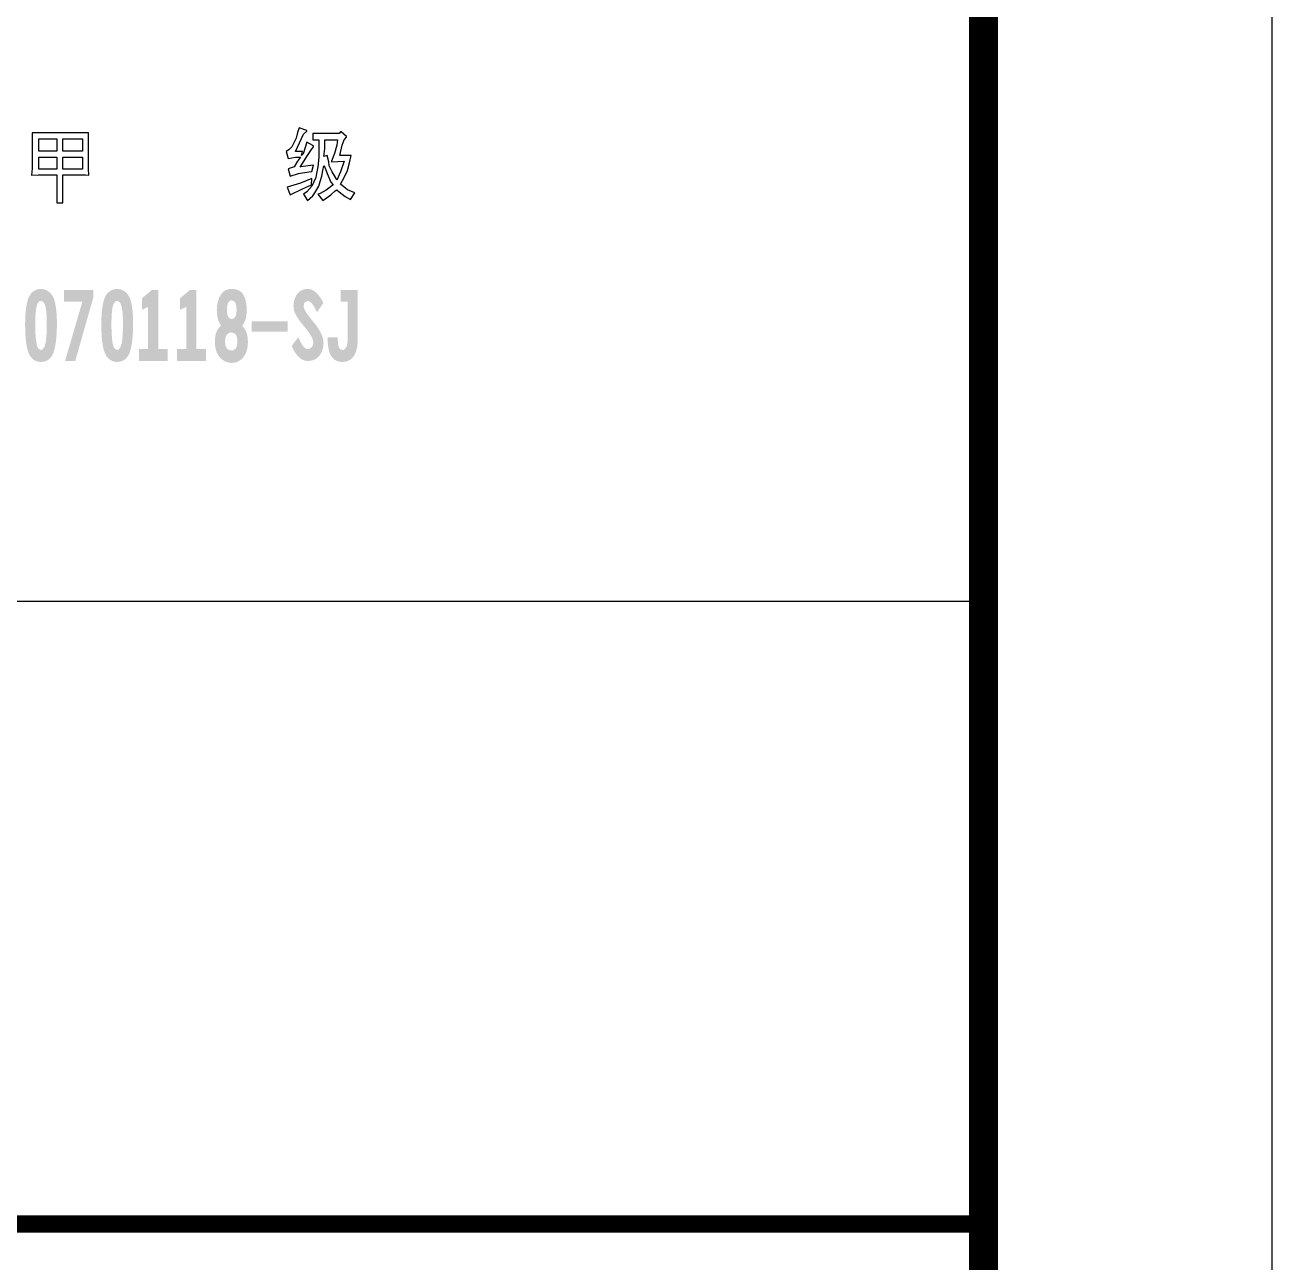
# Model space of a CAD drawing. Extents: x 1417642 to 3570900, y 124798 to 1191112.
# Drawn here: x 1611861 to 1618342, y 365419 to 371847 of the extents above; entities that cross this region are included whole.
import ezdxf

# ---------------------------------------------------------------- set-up
doc = ezdxf.new("R2010")
doc.units = 0
doc.header["$LTSCALE"] = 1000
doc.header["$MEASUREMENT"] = 0
doc.layers.add('PUB_TITLE', color=4, linetype='CONTINUOUS')
doc.layers.add('图戳', color=211, linetype='CONTINUOUS')

msp = doc.modelspace()

# ---------------------------------------------------------------- hatches: boundary and pattern name
at = {"layer": '图戳'}
h = msp.add_hatch(color=256, dxfattribs=at)
h.paths.add_polyline_path([(1612025.6, 370345), (1612023.7, 370366.8), (1612021, 370386.3), (1612017.5, 370403.7), (1612013.3, 370418.9), (1612008.2, 370431.7), (1612002.5, 370442.3), (1612002.1, 370442.9), (1611990.5, 370456.4), (1611977.4, 370466.4), (1611962.9, 370472.6), (1611946.8, 370475.1), (1611944.3, 370475.3), (1611927.7, 370473.4), (1611912.9, 370467.8), (1611899.7, 370458.7), (1611888.3, 370445.8), (1611887.2, 370443.8), (1611881.6, 370433.4), (1611876.6, 370420.9), (1611872.3, 370406), (1611868.8, 370388.8), (1611866.1, 370369.5), (1611864, 370348.1), (1611862.7, 370324.3), (1611862.1, 370298.2), (1611862.1, 370291.9), (1611862.3, 370265.6), (1611863.2, 370241.3), (1611864.8, 370218.9), (1611867.1, 370198.6), (1611870, 370180.4), (1611873.5, 370164), (1611877.5, 370149.7), (1611882.2, 370137.6), (1611885.6, 370130.6), (1611895.9, 370116.5), (1611908, 370106.1), (1611922.3, 370099.2), (1611938.3, 370095.9), (1611944.3, 370095.7), (1611960.9, 370097.4), (1611975.8, 370102.8), (1611988.4, 370111.9), (1611999.2, 370124.6), (1612006.3, 370137), (1612010.9, 370149.4), (1612015, 370163.5), (1612018.5, 370179.3), (1612021.4, 370196.9), (1612023.7, 370216.2), (1612025.4, 370237.4), (1612026.6, 370260.4), (1612027.2, 370284.9), (1612027.2, 370294.6), (1612026.8, 370320.8)])
h.paths.add_polyline_path([(1611973.7, 370331.4), (1611974.5, 370306.3), (1611974.6, 370294.6), (1611974.3, 370267.7), (1611973.3, 370244), (1611971.9, 370223.1), (1611969.8, 370205.4), (1611967.1, 370190.5), (1611963.8, 370178.5), (1611962.9, 370176.2), (1611952.8, 370160.8), (1611944.3, 370157.5), (1611931.8, 370164.4), (1611926.2, 370173.9), (1611922.7, 370185.3), (1611920, 370199.6), (1611917.7, 370216.7), (1611916.1, 370237), (1611915, 370260.2), (1611914.6, 370286.3), (1611914.6, 370291.9), (1611915, 370318.5), (1611915.9, 370341.9), (1611917.9, 370361.8), (1611920.4, 370378.4), (1611923.5, 370391.7), (1611925.8, 370398.3), (1611936.6, 370411.6), (1611944.3, 370413.3), (1611957.1, 370406.6), (1611962.9, 370396.9), (1611966.9, 370385.9), (1611970, 370371.4), (1611972.3, 370353.3)], flags=16)
for points in [[(1612217, 370470.3), (1612063.5, 370470.3), (1612063.5, 370408.3), (1612159.4, 370408.3), (1612069.7, 370100.7), (1612122.4, 370100.7), (1612217, 370432.4)], [(1612553.9, 370470.3), (1612520.9, 370470.3), (1612520.9, 370468.9), (1612518.2, 370468.9), (1612518.2, 370467.6), (1612515.1, 370465.3), (1612515.1, 370464.7), (1612468.8, 370426.1), (1612468.8, 370367), (1612501.2, 370381.5), (1612501.2, 370162.5), (1612453.7, 370162.5), (1612453.7, 370100.7), (1612603.4, 370100.7), (1612603.4, 370162.5), (1612553.9, 370162.5)], [(1612751.9, 370470.3), (1612719, 370470.3), (1612719, 370468.9), (1612716.3, 370468.9), (1612716.3, 370467.6), (1612713.2, 370465.3), (1612713.2, 370464.7), (1612666.7, 370426.1), (1612666.7, 370367), (1612699.3, 370381.5), (1612699.3, 370162.5), (1612651.6, 370162.5), (1612651.6, 370100.7), (1612801.3, 370100.7), (1612801.3, 370162.5), (1612751.9, 370162.5)], [(1613390.4, 370438.4), (1613378.8, 370451.9), (1613366.9, 370462.4), (1613354.5, 370469.9), (1613341.8, 370474.1), (1613330.8, 370475.3), (1613314, 370473.6), (1613298.9, 370468.4), (1613285.6, 370459.3), (1613274.4, 370446.9), (1613265.7, 370431.3), (1613259.9, 370414.1), (1613257, 370395.4), (1613256.6, 370384.2), (1613257.8, 370371.4), (1613261.4, 370357.7), (1613267.8, 370343), (1613276.5, 370327.4), (1613287.7, 370310.8), (1613301.4, 370293.2), (1613313.8, 370278.5), (1613329.4, 370259), (1613342, 370241.3), (1613351, 370225.4), (1613357.2, 370211.3), (1613359.9, 370199), (1613360.1, 370194.9), (1613355.3, 370177.7), (1613352.8, 370173.9), (1613340.2, 370164), (1613330.4, 370162.5), (1613320.5, 370165.2), (1613310.3, 370173.5), (1613300.1, 370187), (1613289.8, 370206.1), (1613281.7, 370224.5), (1613247, 370178.5), (1613256.8, 370158.2), (1613267.4, 370141.1), (1613278.4, 370127), (1613290, 370115.8), (1613302.4, 370107.6), (1613314.9, 370102.6), (1613328.3, 370100.7), (1613330.4, 370100.7), (1613347.9, 370102.2), (1613363.6, 370106.9), (1613377.3, 370114.8), (1613389.1, 370126), (1613389.7, 370126.6), (1613399.7, 370141.2), (1613407, 370157.5), (1613411.3, 370175.4), (1613412.8, 370194.9), (1613411.7, 370208.8), (1613408.2, 370223.5), (1613402.6, 370239), (1613394.7, 370255), (1613384.4, 370271.8), (1613372.1, 370289.4), (1613359.3, 370305), (1613342.2, 370326), (1613328.4, 370344.2), (1613318.4, 370359.6), (1613312, 370372.2), (1613309.3, 370382), (1613309.1, 370384.2), (1613313.2, 370402.7), (1613315.3, 370405.6), (1613330, 370413.5), (1613340.4, 370410.4), (1613350.7, 370401.9), (1613361.3, 370387.6), (1613372.3, 370367.8), (1613378.3, 370355), (1613412.4, 370401.9), (1613401.6, 370421.8)], [(1613591.1, 370470.3), (1613501.3, 370470.3), (1613501.3, 370408.3), (1613538.5, 370408.3), (1613538.5, 370223.1), (1613537.6, 370200.1), (1613534.7, 370182.4), (1613532, 370173.9), (1613521.3, 370160.4), (1613510.9, 370157.5), (1613497.6, 370163.5), (1613491.2, 370175.8), (1613488.1, 370190.9), (1613486.8, 370211.1), (1613486.6, 370223.1), (1613434.1, 370223.1), (1613434.5, 370200.5), (1613436.4, 370180.1), (1613439.5, 370161.5), (1613443.9, 370145.1), (1613448.4, 370133.9), (1613457.4, 370119.4), (1613468.6, 370108.4), (1613482.2, 370100.7), (1613498, 370096.6), (1613510.9, 370095.7), (1613528.1, 370097.4), (1613543.4, 370102.4), (1613556.7, 370110.9), (1613568.1, 370122.9), (1613572.1, 370128.9), (1613578.7, 370141.4), (1613583.9, 370156.7), (1613587.8, 370174.8), (1613590.1, 370195.5), (1613591.1, 370218.9), (1613591.1, 370223.1)], [(1613227.1, 370306), (1613040, 370306), (1613040, 370252.3), (1613227.1, 370252.3)]]:
    msp.add_hatch(color=256, dxfattribs=at).paths.add_polyline_path(points)
h = msp.add_hatch(color=256, dxfattribs=at)
h.paths.add_polyline_path([(1612417, 370386.3), (1612413.6, 370403.7), (1612409.3, 370418.9), (1612404.3, 370431.7), (1612398.5, 370442.3), (1612398.1, 370442.9), (1612386.5, 370456.4), (1612373.4, 370466.4), (1612358.9, 370472.6), (1612342.9, 370475.1), (1612340.4, 370475.3), (1612323.8, 370473.4), (1612308.7, 370467.8), (1612295.8, 370458.7), (1612284.4, 370445.8), (1612283.2, 370443.8), (1612277.4, 370433.4), (1612272.6, 370420.9), (1612268.3, 370406), (1612264.9, 370388.8), (1612262.2, 370369.5), (1612260, 370348.1), (1612258.7, 370324.3), (1612258.1, 370298.2), (1612258.1, 370291.9), (1612258.3, 370265.6), (1612259.3, 370241.3), (1612260.8, 370218.9), (1612263.1, 370198.6), (1612265.8, 370180.4), (1612269.3, 370164), (1612273.6, 370149.7), (1612278.2, 370137.6), (1612281.7, 370130.6), (1612291.9, 370116.5), (1612304.1, 370106.1), (1612318.2, 370099.2), (1612334.4, 370095.9), (1612340.4, 370095.7), (1612357, 370097.4), (1612371.7, 370102.8), (1612384.4, 370111.9), (1612395.2, 370124.6), (1612402.4, 370137), (1612407, 370149.4), (1612411, 370163.5), (1612414.5, 370179.3), (1612417.4, 370196.9), (1612419.7, 370216.2), (1612421.5, 370237.4), (1612422.6, 370260.4), (1612423, 370284.9), (1612423.2, 370294.6), (1612422.8, 370320.8), (1612421.7, 370345), (1612419.7, 370366.8)])
h.paths.add_polyline_path([(1612365.9, 370371.4), (1612368.2, 370353.3), (1612369.7, 370331.4), (1612370.5, 370306.3), (1612370.5, 370294.6), (1612370.3, 370267.7), (1612369.3, 370244), (1612367.8, 370223.1), (1612365.9, 370205.4), (1612363.2, 370190.5), (1612359.7, 370178.5), (1612358.9, 370176.2), (1612348.9, 370160.8), (1612340.4, 370157.5), (1612327.8, 370164.4), (1612322.2, 370173.9), (1612318.7, 370185.3), (1612315.8, 370199.6), (1612313.7, 370216.7), (1612312, 370237), (1612311, 370260.2), (1612310.6, 370286.3), (1612310.6, 370291.9), (1612311, 370318.5), (1612312, 370341.9), (1612313.7, 370361.8), (1612316.2, 370378.4), (1612319.5, 370391.7), (1612321.8, 370398.3), (1612332.5, 370411.6), (1612340.4, 370413.3), (1612353.1, 370406.6), (1612358.9, 370396.9), (1612362.8, 370385.9)], flags=16)
h = msp.add_hatch(color=256, dxfattribs=at)
h.paths.add_polyline_path([(1612987.8, 370456.4), (1612975.9, 370465.6), (1612961.2, 370471.8), (1612943.8, 370474.9), (1612934.7, 370475.3), (1612917.7, 370473.4), (1612902.9, 370468), (1612890.1, 370458.9), (1612879.3, 370446.1), (1612875.2, 370439.8), (1612868.3, 370424.3), (1612863.1, 370407.1), (1612859.8, 370388.2), (1612858.3, 370367.4), (1612858.3, 370363.3), (1612859.4, 370341.7), (1612862.7, 370322.4), (1612868.1, 370305.6), (1612875.8, 370290.9), (1612880.3, 370284.9), (1612870.2, 370274.9), (1612861.2, 370261.7), (1612854.4, 370245.9), (1612850.1, 370227.8), (1612848.2, 370206.9), (1612848.2, 370200.3), (1612849.4, 370179.5), (1612852.8, 370160.6), (1612858.6, 370143.8), (1612866.8, 370128.9), (1612873.3, 370120.2), (1612886.1, 370108), (1612900, 370099.2), (1612914.8, 370093.4), (1612930.9, 370090.9), (1612934.7, 370090.7), (1612951.7, 370092.2), (1612967.2, 370097.2), (1612981.1, 370105.3), (1612991.3, 370114.2), (1613001.3, 370126.8), (1613009.3, 370141.4), (1613014.9, 370158.2), (1613018.5, 370177.4), (1613019.9, 370198.6), (1613019.9, 370200.3), (1613018.7, 370221.4), (1613015.1, 370240.3), (1613009.1, 370256.9), (1613000.8, 370271.2), (1612998.6, 370274.1), (1612990.1, 370283.2), (1612994.8, 370289.2), (1613002.7, 370303.4), (1613008.5, 370320.1), (1613012.2, 370338.8), (1613013.7, 370359.8), (1613013.7, 370363.3), (1613012.7, 370385.7), (1613010.2, 370405.8), (1613006, 370423.4), (1613000, 370438.4), (1612997.1, 370443.8)])
h.paths.add_polyline_path([(1612949.4, 370410.6), (1612955.6, 370401), (1612959.4, 370385.5), (1612961.2, 370363.4), (1612959.1, 370342.5), (1612953.6, 370329.1), (1612941.1, 370319.1), (1612934.7, 370318.1), (1612920.8, 370324.9), (1612918.1, 370328.7), (1612912.5, 370343.8), (1612910.8, 370363.3), (1612912.1, 370384.2), (1612915.9, 370402), (1612926.6, 370414.5), (1612934.7, 370416)], flags=16)
h.paths.add_polyline_path([(1612934.7, 370249), (1612950, 370244.4), (1612957.7, 370236.6), (1612963.3, 370222), (1612965.4, 370200.3), (1612963.1, 370179.7), (1612957.3, 370166.5), (1612943.6, 370156.5), (1612934.7, 370154.8), (1612918.9, 370158.8), (1612910, 370166.5), (1612902.9, 370181.4), (1612900.7, 370200.3), (1612902.9, 370221.4), (1612909.6, 370237.3), (1612922.9, 370247.1)], flags=16)

# ---------------------------------------------------------------- linework, layer by layer
at = {"layer": 'PUB_TITLE'}
msp.add_lwpolyline([(1417642.3, 252448.4), (1618342.3, 252448.4), (1618342.3, 378598.4), (1417642.3, 378598.4)], close=True, dxfattribs=at)
at = {"layer": 'PUB_TITLE', "const_width": 150}
msp.add_lwpolyline([(1421392.3, 253948.4), (1616842.3, 253948.4), (1616842.3, 377098.4), (1421392.3, 377098.4)], close=True, dxfattribs=at)
at = {"layer": '图戳'}
for p, q in [((1616842.3, 253948.4), (1616842.3, 377098.4)), ((1613287, 371312.4), (1613278, 371287.6)), ((1613325.2, 371298.9), (1613287, 371312.4)), ((1611899.1, 371286.1), (1611899.1, 371101.7)), ((1612191.4, 371286.1), (1611899.1, 371286.1)), ((1611932.8, 371191.6), (1611932.8, 371254.6)), ((1611932.8, 371254.6), (1611991.3, 371254.6)), ((1611991.3, 371254.6), (1612027.3, 371254.6)), ((1612027.3, 371254.6), (1612027.3, 371191.6)), ((1612058.7, 371254.6), (1612117.2, 371254.6)), ((1612058.7, 371191.6), (1612058.7, 371254.6)), ((1612117.2, 371254.6), (1612159.9, 371254.6)), ((1612159.9, 371254.6), (1612159.9, 371191.6)), ((1612191.4, 371101.7), (1612191.4, 371286.1)), ((1613271.3, 371258.4), (1613248.8, 371213.5)), ((1613266.8, 371188.7), (1613309.5, 371278.7)), ((1613278, 371287.6), (1613271.3, 371258.4)), ((1613309.5, 371278.7), (1613325.2, 371294.4)), ((1613325.2, 371294.4), (1613325.2, 371298.9)), ((1613356.7, 371283.1), (1613356.7, 371249.4)), ((1613493.8, 371283.1), (1613356.7, 371283.1)), ((1613356.7, 371249.4), (1613388.2, 371249.4)), ((1613388.2, 371249.4), (1613388.2, 371188.7)), ((1613419.6, 371249.4), (1613478.1, 371249.4)), ((1613419.6, 371204.5), (1613419.6, 371249.4)), ((1613478.1, 371249.4), (1613484.8, 371249.4)), ((1613484.8, 371249.4), (1613482.6, 371222.4)), ((1613500.6, 371292.1), (1613493.8, 371283.1)), ((1613505.1, 371292.1), (1613500.6, 371292.1)), ((1613532.1, 371267.4), (1613505.1, 371292.1)), ((1613509.6, 371222.4), (1613520.8, 371249.4)), ((1613520.8, 371249.4), (1613532.1, 371262.9)), ((1613532.1, 371262.9), (1613532.1, 371267.4)), ((1611968.8, 371191.6), (1611932.8, 371191.6)), ((1612027.3, 371191.6), (1611968.8, 371191.6)), ((1612101.5, 371191.6), (1612058.7, 371191.6)), ((1612159.9, 371191.6), (1612101.5, 371191.6)), ((1613233, 371197.7), (1613219.5, 371188.7)), ((1613219.5, 371188.7), (1613228.5, 371152.7)), ((1613248.8, 371213.5), (1613233, 371197.7)), ((1613302.7, 371188.7), (1613266.8, 371188.7)), ((1613298.2, 371168.5), (1613302.7, 371188.7)), ((1613325.2, 371238.2), (1613307.2, 371177.5)), ((1613341, 371229.2), (1613325.2, 371238.2)), ((1613329.7, 371168.5), (1613349.9, 371200)), ((1613361.2, 371217.9), (1613341, 371229.2)), ((1613349.9, 371200), (1613361.2, 371213.5)), ((1613361.2, 371213.5), (1613361.2, 371217.9)), ((1613388.2, 371188.7), (1613388.2, 371159.5)), ((1613415.1, 371164), (1613419.6, 371204.5)), ((1613482.6, 371222.4), (1613469.1, 371179.7)), ((1613498.3, 371168.5), (1613509.6, 371222.4)), ((1611932.8, 371097.2), (1611932.8, 371160.2)), ((1611932.8, 371160.2), (1611991.3, 371160.2)), ((1611991.3, 371160.2), (1612027.3, 371160.2)), ((1612027.3, 371160.2), (1612027.3, 371097.2)), ((1612058.7, 371160.2), (1612117.2, 371160.2)), ((1612058.7, 371097.2), (1612058.7, 371160.2)), ((1612117.2, 371160.2), (1612159.9, 371160.2)), ((1612159.9, 371160.2), (1612159.9, 371097.2)), ((1613228.5, 371152.7), (1613266.8, 371159.5)), ((1613278, 371139.3), (1613260, 371110)), ((1613266.8, 371159.5), (1613293.7, 371159.5)), ((1613293.7, 371159.5), (1613278, 371139.3)), ((1613291.5, 371107.8), (1613329.7, 371168.5)), ((1613361.2, 371119), (1613293.7, 371110)), ((1613307.2, 371177.5), (1613298.2, 371168.5)), ((1613352.2, 371085.3), (1613361.2, 371119)), ((1613388.2, 371159.5), (1613383.7, 371110)), ((1613430.9, 371168.5), (1613415.1, 371164)), ((1613439.9, 371134.8), (1613430.9, 371168.5)), ((1613442.1, 371114.5), (1613439.9, 371134.8)), ((1613469.1, 371179.7), (1613453.4, 371139.3)), ((1613453.4, 371134.8), (1613520.8, 371139.3)), ((1613453.4, 371139.3), (1613453.4, 371134.8)), ((1613556.8, 371168.5), (1613498.3, 371168.5)), ((1613520.8, 371139.3), (1613500.6, 371083)), ((1613536.6, 371089.8), (1613547.8, 371130.3)), ((1613547.8, 371130.3), (1613556.8, 371168.5)), ((1611899.1, 371101.7), (1611894.6, 371065.7)), ((1611894.6, 371065.7), (1611930.6, 371068)), ((1611930.6, 371068), (1611989, 371068)), ((1611968.8, 371097.2), (1611932.8, 371097.2)), ((1612027.3, 371097.2), (1611968.8, 371097.2)), ((1611989, 371068), (1612027.3, 371068)), ((1612027.3, 371068), (1612027.3, 370921.8)), ((1612101.5, 371097.2), (1612058.7, 371097.2)), ((1612058.7, 371068), (1612117.2, 371068)), ((1612058.7, 370921.8), (1612058.7, 371068)), ((1612159.9, 371097.2), (1612101.5, 371097.2)), ((1612117.2, 371068), (1612175.7, 371068)), ((1612175.7, 371068), (1612193.6, 371065.7)), ((1612193.6, 371065.7), (1612191.4, 371101.7)), ((1613260, 371110), (1613228.5, 371098.8)), ((1613228.5, 371098.8), (1613239.8, 371060.6)), ((1613239.8, 371060.6), (1613282.5, 371074.1)), ((1613282.5, 371074.1), (1613336.5, 371083)), ((1613293.7, 371110), (1613291.5, 371107.8)), ((1613336.5, 371083), (1613352.2, 371085.3)), ((1613372.4, 371053.8), (1613352.2, 371008.9)), ((1613376.9, 371074.1), (1613372.4, 371053.8)), ((1613383.7, 371110), (1613376.9, 371074.1)), ((1613394.9, 371033.6), (1613403.9, 371060.6)), ((1613403.9, 371060.6), (1613408.4, 371089.8)), ((1613408.4, 371089.8), (1613415.1, 371114.5)), ((1613415.1, 371114.5), (1613419.6, 371107.8)), ((1613419.6, 371107.8), (1613430.9, 371074.1)), ((1613430.9, 371074.1), (1613451.1, 371029.1)), ((1613457.9, 371083), (1613442.1, 371114.5)), ((1613478.1, 371049.3), (1613457.9, 371083)), ((1613500.6, 371083), (1613482.6, 371040.3)), ((1613500.6, 371020.1), (1613520.8, 371053.8)), ((1613520.8, 371053.8), (1613536.6, 371089.8)), ((1613293.7, 371024.6), (1613224, 371004.4)), ((1613224, 371004.4), (1613239.8, 370963.9)), ((1613239.8, 370963.9), (1613302.7, 370995.4)), ((1613352.2, 371049.3), (1613293.7, 371024.6)), ((1613302.7, 370995.4), (1613349.9, 371015.6)), ((1613352.2, 371008.9), (1613325.2, 370979.6)), ((1613349.9, 371015.6), (1613352.2, 371049.3)), ((1613367.9, 370975.1), (1613388.2, 371008.9)), ((1613388.2, 371008.9), (1613394.9, 371033.6)), ((1613426.4, 370988.6), (1613394.9, 370970.6)), ((1613462.4, 371015.6), (1613426.4, 370988.6)), ((1613451.1, 371029.1), (1613462.4, 371015.6)), ((1613473.6, 370984.1), (1613482.6, 370990.9)), ((1613482.6, 371040.3), (1613478.1, 371049.3)), ((1613482.6, 370990.9), (1613493.8, 370979.6)), ((1613520.8, 371004.4), (1613500.6, 371020.1)), ((1613536.6, 370990.9), (1613520.8, 371004.4)), ((1613574.8, 370975.1), (1613536.6, 370990.9)), ((1613325.2, 370979.6), (1613309.5, 370968.4)), ((1613309.5, 370968.4), (1613329.7, 370934.7)), ((1613329.7, 370934.7), (1613356.7, 370959.4)), ((1613356.7, 370959.4), (1613367.9, 370975.1)), ((1613394.9, 370970.6), (1613383.7, 370968.4)), ((1613383.7, 370968.4), (1613408.4, 370934.7)), ((1613408.4, 370934.7), (1613451.1, 370963.9)), ((1613451.1, 370963.9), (1613473.6, 370984.1)), ((1613493.8, 370979.6), (1613525.3, 370954.9)), ((1613525.3, 370954.9), (1613552.3, 370939.2)), ((1613552.3, 370939.2), (1613574.8, 370975.1)), ((1612027.3, 370921.8), (1612058.7, 370921.8))]:
    msp.add_line(p, q, dxfattribs=at)
msp.add_lwpolyline([(1606342.3, 368852), (1616842.3, 368852)], dxfattribs=at)
at = {"layer": '图戳', "const_width": 90}
msp.add_lwpolyline([(1606342.3, 365615.9), (1616842.3, 365615.9)], dxfattribs=at)

doc.saveas('drawing.dxf')
